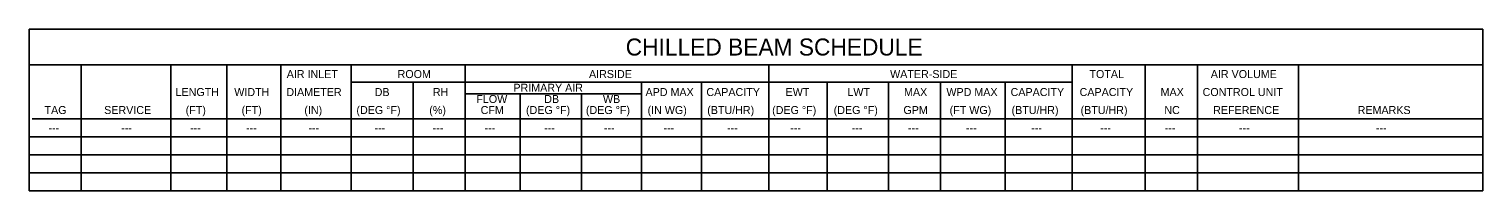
# Model space of a CAD drawing. Extents: x 10105 to 10226, y 10197 to 10210.
import ezdxf

# ---------------------------------------------------------------- set-up
doc = ezdxf.new("R2010")
doc.units = 0
for name, color, linetype in [('G-SCHD-HTXT', 7, 'Continuous'), ('G-SCHD-LINE', 7, 'Continuous'), ('G-SCHD-TEXT', 7, 'Continuous'), ('G-SCHD-TTXT', 7, 'Continuous')]:
    doc.layers.add(name, color=color, linetype=linetype)

msp = doc.modelspace()

# ---------------------------------------------------------------- linework, layer by layer
at = {"layer": 'G-SCHD-LINE'}
for p, q in [((10105.23, 10210.3), (10226.38, 10210.3)), ((10105.23, 10210.3), (10105.23, 10196.8)), ((10226.38, 10210.3), (10226.38, 10196.8)), ((10105.23, 10207.3), (10226.38, 10207.3)), ((10109.56, 10207.3), (10109.56, 10202.8)), ((10117.04, 10207.3), (10117.04, 10202.8)), ((10121.7, 10207.3), (10121.7, 10202.8)), ((10126.2, 10207.3), (10126.2, 10202.8)), ((10132.08, 10207.3), (10132.08, 10202.8)), ((10141.57, 10207.3), (10141.57, 10202.8)), ((10166.87, 10207.3), (10166.87, 10202.8)), ((10192.16, 10207.3), (10192.16, 10202.8)), ((10198.24, 10207.3), (10198.24, 10202.8)), ((10202.58, 10207.3), (10202.58, 10202.8)), ((10211.02, 10207.3), (10211.02, 10202.8)), ((10132.08, 10205.87), (10141.57, 10205.87)), ((10137.24, 10205.87), (10137.24, 10202.8)), ((10141.57, 10205.87), (10192.16, 10205.87)), ((10156.25, 10205.87), (10156.25, 10202.8)), ((10161.27, 10205.87), (10161.27, 10202.8)), ((10171.74, 10205.87), (10171.74, 10202.8)), ((10176.85, 10205.87), (10176.85, 10202.8)), ((10181.18, 10205.87), (10181.18, 10202.8)), ((10186.57, 10205.87), (10186.57, 10202.8)), ((10141.57, 10204.9), (10156.25, 10204.9)), ((10146.15, 10204.9), (10146.15, 10202.8)), ((10151.26, 10204.9), (10151.26, 10202.8)), ((10105.48, 10202.8), (10226.38, 10202.8)), ((10109.56, 10202.8), (10109.56, 10196.8)), ((10117.04, 10202.8), (10117.04, 10196.8)), ((10121.7, 10202.8), (10121.7, 10196.8)), ((10126.2, 10202.8), (10126.2, 10196.8)), ((10132.08, 10202.8), (10132.08, 10196.8)), ((10137.24, 10202.8), (10137.24, 10196.8)), ((10141.57, 10202.8), (10141.57, 10196.8)), ((10146.15, 10202.8), (10146.15, 10196.8)), ((10151.26, 10202.8), (10151.26, 10196.8)), ((10156.25, 10202.8), (10156.25, 10196.8)), ((10161.27, 10202.8), (10161.27, 10196.8)), ((10166.87, 10202.8), (10166.87, 10196.8)), ((10171.74, 10202.8), (10171.74, 10196.8)), ((10176.85, 10202.8), (10176.85, 10196.8)), ((10181.18, 10202.8), (10181.18, 10196.8)), ((10186.57, 10202.8), (10186.57, 10196.8)), ((10192.16, 10202.8), (10192.16, 10196.8)), ((10198.24, 10202.8), (10198.24, 10196.8)), ((10202.58, 10202.8), (10202.58, 10196.8)), ((10211.02, 10202.8), (10211.02, 10196.8)), ((10105.23, 10201.3), (10226.38, 10201.3)), ((10105.23, 10199.8), (10226.38, 10199.8)), ((10105.23, 10198.3), (10226.38, 10198.3)), ((10105.23, 10196.8), (10226.38, 10196.8)), ((10105.23, 10196.8), (10105.33, 10196.8))]:
    msp.add_line(p, q, dxfattribs=at)

# ---------------------------------------------------------------- texts
at = {"layer": 'G-SCHD-HTXT'}
for s, height, p in [('AIR INLET', 0.667, (10126.7, 10206.21)), ('ROOM', 0.667, (10135.94, 10206.21)), ('AIRSIDE', 0.667, (10151.89, 10206.21)), ('WATER-SIDE', 0.667, (10176.98, 10206.21)), ('TOTAL', 0.667, (10193.59, 10206.21)), ('AIR VOLUME', 0.667, (10203.7, 10206.21)), ('LENGTH', 0.667, (10117.44, 10204.71)), ('WIDTH', 0.667, (10122.33, 10204.71)), ('DIAMETER', 0.667, (10126.67, 10204.71)), ('DB', 0.667, (10134.03, 10204.71)), ('RH', 0.667, (10138.88, 10204.71)), ('PRIMARY AIR', 0.6667, (10145.59, 10205.07)), ('APD MAX', 0.667, (10156.6, 10204.71)), ('CAPACITY', 0.667, (10161.67, 10204.71)), ('EWT', 0.667, (10168.27, 10204.71)), ('LWT', 0.667, (10173.42, 10204.71)), ('MAX', 0.667, (10178.14, 10204.71)), ('WPD MAX', 0.667, (10181.67, 10204.71)), ('CAPACITY', 0.667, (10187.02, 10204.71)), ('CAPACITY', 0.667, (10192.77, 10204.71)), ('MAX', 0.667, (10199.52, 10204.71)), ('CONTROL UNIT', 0.6667, (10203.02, 10204.71)), ('FLOW', 0.667, (10142.5, 10204.13)), ('DB', 0.667, (10148.16, 10204.13)), ('WB', 0.667, (10153.05, 10204.13)), ('TAG', 0.667, (10106.52, 10203.21)), ('SERVICE', 0.667, (10111.49, 10203.21)), ('(FT)', 0.667, (10118.28, 10203.21)), ('(FT)', 0.667, (10122.94, 10203.21)), ('(IN)', 0.667, (10128.17, 10203.21)), ('(DEG °F)', 0.667, (10132.51, 10203.21)), ('(%)', 0.667, (10138.58, 10203.21)), ('CFM', 0.667, (10142.86, 10203.21)), ('(DEG °F)', 0.667, (10146.64, 10203.21)), ('(DEG °F)', 0.667, (10151.63, 10203.21)), ('(IN WG)', 0.667, (10156.77, 10203.21)), ('(BTU/HR)', 0.667, (10161.74, 10203.21)), ('(DEG °F)', 0.667, (10167.15, 10203.21)), ('(DEG °F)', 0.667, (10172.28, 10203.21)), ('GPM', 0.667, (10178.09, 10203.21)), ('(FT WG)', 0.667, (10181.94, 10203.21)), ('(BTU/HR)', 0.667, (10187.1, 10203.21)), ('(BTU/HR)', 0.667, (10192.85, 10203.21)), ('NC', 0.667, (10199.83, 10203.21)), ('REFERENCE', 0.667, (10203.9, 10203.21)), ('REMARKS', 0.667, (10215.94, 10203.21))]:
    msp.add_text(s, height=height, dxfattribs=at).set_placement(p)
at = {"layer": 'G-SCHD-TEXT'}
for p in [(10106.85, 10201.71), (10112.91, 10201.71), (10118.65, 10201.71), (10123.31, 10201.71), (10128.51, 10201.71), (10134.02, 10201.71), (10138.86, 10201.71), (10143.19, 10201.71), (10148.15, 10201.71), (10153.13, 10201.71), (10158.1, 10201.71), (10163.39, 10201.71), (10168.66, 10201.71), (10173.78, 10201.71), (10178.47, 10201.71), (10183.3, 10201.71), (10188.74, 10201.71), (10194.49, 10201.71), (10199.86, 10201.71), (10206.05, 10201.71), (10217.46, 10201.71)]:
    msp.add_text('---', height=0.667, dxfattribs=at).set_placement(p)
at = {"layer": 'G-SCHD-TTXT'}
msp.add_text('CHILLED BEAM SCHEDULE', height=1.4167, dxfattribs=at).set_placement((10154.95, 10208.09))

doc.saveas('drawing.dxf')
